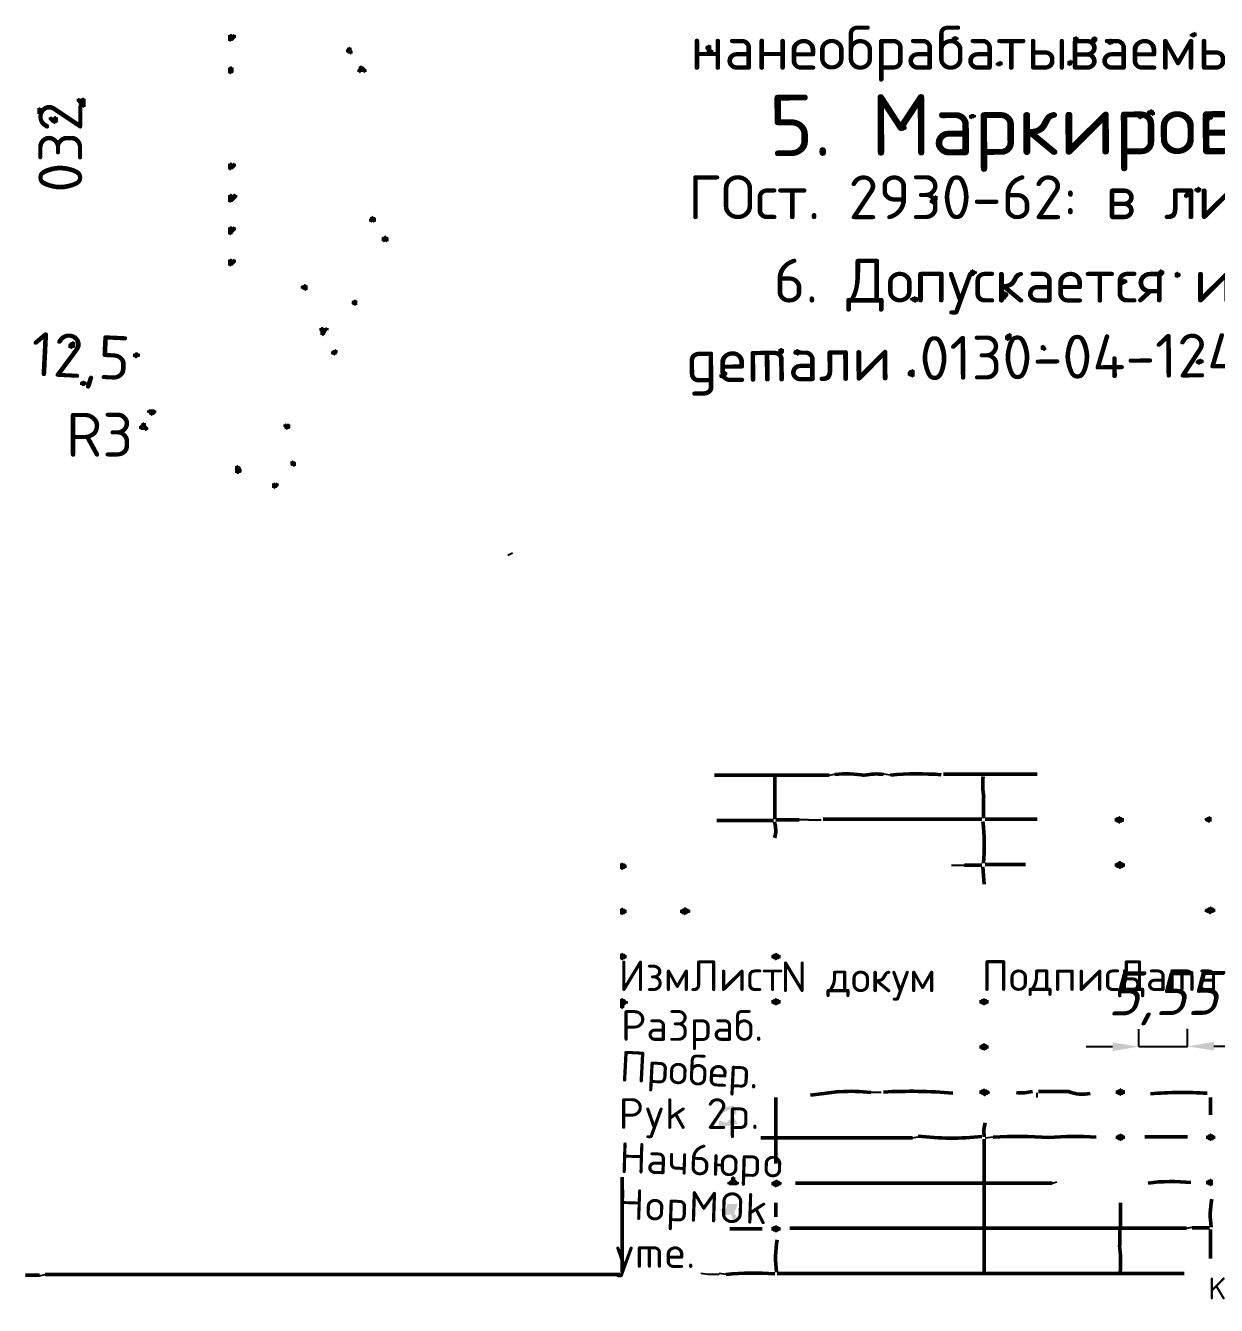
# Model space of a CAD drawing. Header units: millimetres. Extents: x -6 to 427, y -3 to 297.
# Drawn here: x 161.3 to 297.1, y -3.4 to 142.5 of the extents above; entities that cross this region are included whole.
import ezdxf

# ---------------------------------------------------------------- set-up
doc = ezdxf.new("R2010")
doc.units = ezdxf.units.MM
for name, color, linetype, lineweight in [('DIMS', 4, 'Continuous', 25), ('MAIN', 7, 'Continuous', 50), ('TEXT', 7, 'Continuous', 25), ('THIN', 3, 'Continuous', 25)]:
    doc.layers.add(name, color=color, linetype=linetype, lineweight=lineweight)
doc.styles.add('ESKD', font='isocpeur.ttf', dxfattribs={"oblique": 15})
doc.dimstyles.new('ESKD', dxfattribs={"dimtxt": 5, "dimasz": 3, "dimexe": 2, "dimexo": 0, "dimgap": 1, "dimtad": 1, "dimtxsty": 'ESKD', "dimcen": 2.5, "dimclrd": 256, "dimclre": 256, "dimclrt": 256, "dimadec": 0, "dimazin": 3, "dimtfac": 1, "dimtmove": 0, "dimatfit": 3, "dimlwd": 25, "dimlwe": 25})

# ---------------------------------------------------------------- blocks, each defined once
blk = doc.blocks.new('_CLOSEDFILLED')
at = {"color": 0, "linetype": 'BYBLOCK'}
blk.add_solid([(-1, 0.164), (0, 0), (-1, -0.164)], dxfattribs=at)
blk = doc.blocks.new('*D2')
at = {"lineweight": 25}
for p, q in [((288.23, 26.06), (288.21, 28.06)), ((293.78, 26.09), (293.77, 28.09)), ((285.23, 26.04), (282.23, 26.02)), ((288.23, 26.06), (293.78, 26.09)), ((296.78, 26.11), (299.78, 26.13))]:
    blk.add_line(p, q, dxfattribs=at)
at = {"layer": 'Defpoints'}
for p in [(288.23, 26.06), (288.23, 26.06), (293.78, 26.09)]:
    blk.add_point(p, dxfattribs=at)
at = {"layer": 'DIMS', "xscale": 3, "yscale": 3}
for p, rotation in [((288.23, 26.06), 0.36237171259681134), ((293.78, 26.09), 180.36237171259683)]:
    blk.add_blockref('_CLOSEDFILLED', p, dxfattribs=dict(at, rotation=rotation))
at = {"layer": 'DIMS', "insert": (290.97, 31.57), "char_height": 5, "attachment_point": 5, "rotation": 0.3624, "style": 'ESKD'}
blk.add_mtext('5,55', dxfattribs=at)

msp = doc.modelspace()

# ---------------------------------------------------------------- hatches: boundary and pattern name
at = {"layer": 'DIMS'}
h = msp.add_hatch(color=256, dxfattribs=at)
h.dxf.hatch_style = 1
h.paths.add_polyline_path([(294.56, 141.797), (294.428, 141.664), (294.296, 141.664), (294.165, 141.532), (294.033, 141.532), (294.033, 141.268), (294.165, 141.268), (294.296, 141.136), (294.56, 141.136), (294.692, 141.268), (294.824, 141.268), (294.824, 141.664), (294.692, 141.664)])
h = msp.add_hatch(color=256, dxfattribs=at)
h.dxf.hatch_style = 1
h.paths.add_polyline_path([(184.668, 141.532), (184.536, 141.4), (184.405, 141.4), (184.405, 140.74), (184.536, 140.74), (184.668, 140.608), (184.8, 140.74), (184.932, 140.74), (185.327, 141.136), (185.327, 141.4), (185.195, 141.4), (185.064, 141.532), (184.932, 141.4), (184.8, 141.532)])
h = msp.add_hatch(color=256, dxfattribs=at)
h.dxf.hatch_style = 1
h.paths.add_polyline_path([(239.219, 140.344), (239.087, 140.211), (238.955, 140.211), (238.824, 140.079), (238.824, 139.815), (238.955, 139.683), (238.955, 139.287), (239.087, 139.287), (239.219, 139.155), (239.351, 139.287), (239.482, 139.287), (239.614, 139.419), (239.746, 139.419), (239.746, 139.683), (239.614, 139.683), (239.482, 139.815), (239.482, 140.211), (239.351, 140.211)])
h = msp.add_hatch(color=256, dxfattribs=at)
h.dxf.hatch_style = 1
h.paths.add_polyline_path([(267.153, 141.268), (267.021, 141.136), (266.889, 141.136), (266.889, 140.74), (267.021, 140.74), (267.153, 140.608), (267.285, 140.74), (267.416, 140.74), (267.548, 140.872), (267.68, 140.872), (267.68, 141.136), (267.548, 141.136), (267.416, 141.268)])
h = msp.add_hatch(color=256, dxfattribs=at)
h.dxf.hatch_style = 1
h.paths.add_polyline_path([(280.988, 141.268), (280.856, 141.136), (280.725, 141.136), (280.725, 140.872), (280.856, 140.74), (280.856, 140.608), (280.988, 140.608), (281.12, 140.476), (281.252, 140.608), (281.384, 140.608), (281.384, 141.136), (281.252, 141.136), (281.12, 141.268)])
h = msp.add_hatch(color=256, dxfattribs=at)
h.dxf.hatch_style = 1
h.paths.add_polyline_path([(283.096, 141.268), (282.965, 141.136), (282.833, 141.136), (282.833, 141.004), (282.701, 140.872), (282.701, 140.476), (282.833, 140.476), (282.965, 140.344), (283.096, 140.476), (283.228, 140.476), (283.492, 140.74), (283.492, 141.136), (283.36, 141.136), (283.228, 141.268)])
h = msp.add_hatch(color=256, dxfattribs=at)
h.dxf.hatch_style = 1
h.paths.add_polyline_path([(284.941, 141.004), (284.809, 140.872), (284.678, 140.872), (284.678, 140.344), (284.809, 140.344), (284.941, 140.211), (285.073, 140.344), (285.205, 140.344), (285.336, 140.476), (285.336, 140.872), (285.205, 140.872), (285.073, 141.004)])
h = msp.add_hatch(color=256, dxfattribs=at)
h.dxf.hatch_style = 1
h.paths.add_polyline_path([(198.24, 140.079), (198.108, 139.947), (197.976, 139.947), (197.976, 139.815), (197.845, 139.683), (197.845, 139.419), (197.976, 139.419), (198.108, 139.287), (198.24, 139.287), (198.372, 139.155), (198.504, 139.287), (198.635, 139.287), (198.635, 139.551), (198.504, 139.683), (198.504, 139.947), (198.372, 139.947)])
h = msp.add_hatch(color=256, dxfattribs=at)
h.dxf.hatch_style = 1
h.paths.add_polyline_path([(184.668, 137.834), (184.536, 137.702), (184.405, 137.702), (184.405, 137.041), (184.536, 137.041), (184.668, 136.909), (184.8, 137.041), (184.932, 137.041), (185.064, 137.173), (185.064, 137.702), (184.932, 137.702), (184.8, 137.834)])
h = msp.add_hatch(color=256, dxfattribs=at)
h.dxf.hatch_style = 1
h.paths.add_polyline_path([(199.558, 137.966), (199.426, 137.834), (199.294, 137.834), (199.294, 137.57), (199.162, 137.438), (199.162, 137.173), (199.294, 137.173), (199.426, 137.041), (199.558, 137.173), (199.821, 137.173), (199.953, 137.041), (200.085, 137.173), (200.216, 137.173), (200.216, 137.438), (199.821, 137.834), (199.689, 137.834)])
h = msp.add_hatch(color=256, dxfattribs=at)
h.dxf.hatch_style = 1
h.paths.add_polyline_path([(272.424, 138.494), (272.292, 138.362), (272.16, 138.362), (272.028, 138.23), (271.896, 138.23), (271.896, 137.966), (272.028, 137.966), (272.16, 137.834), (272.424, 137.834), (272.555, 137.966), (272.687, 137.966), (272.687, 138.362), (272.555, 138.362)])
h = msp.add_hatch(color=256, dxfattribs=at)
h.dxf.hatch_style = 1
h.paths.add_polyline_path([(280.461, 138.626), (280.329, 138.494), (280.198, 138.494), (280.066, 138.362), (280.066, 137.966), (280.198, 137.966), (280.329, 137.834), (280.461, 137.966), (280.593, 137.966), (280.593, 138.098), (280.725, 138.23), (280.725, 138.494), (280.593, 138.494)])
h = msp.add_hatch(color=256, dxfattribs=at)
h.dxf.hatch_style = 1
h.paths.add_polyline_path([(167.407, 134.268), (167.275, 134.135), (167.144, 134.135), (167.144, 133.871), (167.407, 133.607), (167.407, 133.475), (167.671, 133.211), (167.802, 133.211), (167.934, 133.079), (168.066, 133.211), (168.198, 133.211), (168.198, 134.135), (168.066, 134.135), (167.934, 134.268), (167.802, 134.268), (167.671, 134.135), (167.539, 134.135)])
h = msp.add_hatch(color=256, dxfattribs=at)
h.dxf.hatch_style = 1
h.paths.add_polyline_path([(162.927, 133.211), (162.795, 133.079), (162.664, 133.079), (162.664, 132.418), (162.795, 132.418), (162.927, 132.286), (163.059, 132.286), (163.191, 132.418), (163.322, 132.418), (163.454, 132.55), (163.454, 132.815), (163.191, 133.079), (163.059, 133.079)])
h = msp.add_hatch(color=256, dxfattribs=at)
h.dxf.hatch_style = 1
h.paths.add_polyline_path([(289.553, 132.947), (289.421, 132.815), (289.289, 132.815), (289.158, 132.682), (289.158, 132.418), (289.289, 132.418), (289.421, 132.286), (289.685, 132.286), (289.816, 132.154), (289.948, 132.286), (290.08, 132.286), (290.08, 132.55), (289.948, 132.682), (289.948, 132.815), (289.816, 132.815), (289.685, 132.947)])
h = msp.add_hatch(color=256, dxfattribs=at)
h.dxf.hatch_style = 1
h.paths.add_polyline_path([(164.245, 132.154), (164.113, 132.022), (163.981, 132.022), (163.981, 131.758), (164.376, 131.362), (164.508, 131.362), (164.64, 131.229), (164.772, 131.362), (164.904, 131.362), (165.035, 131.494), (165.035, 132.022), (164.904, 132.022), (164.772, 132.154), (164.64, 132.154), (164.508, 132.022), (164.376, 132.022)])
h = msp.add_hatch(color=256, dxfattribs=at)
h.dxf.hatch_style = 1
h.paths.add_polyline_path([(269.129, 132.418), (268.998, 132.286), (268.866, 132.286), (268.866, 131.89), (268.998, 131.89), (269.129, 131.758), (269.261, 131.89), (269.393, 131.89), (269.525, 132.022), (269.656, 132.022), (269.656, 132.286), (269.525, 132.286), (269.393, 132.418)])
h = msp.add_hatch(color=256, dxfattribs=at)
h.dxf.hatch_style = 1
h.paths.add_polyline_path([(288.367, 132.55), (288.235, 132.418), (288.104, 132.418), (288.104, 131.89), (288.235, 131.89), (288.367, 131.758), (288.499, 131.89), (288.631, 131.89), (288.894, 132.154), (288.894, 132.418), (288.762, 132.418), (288.631, 132.55)])
h = msp.add_hatch(color=256, dxfattribs=at)
h.dxf.hatch_style = 1
h.paths.add_polyline_path([(296.273, 132.418), (296.141, 132.286), (296.009, 132.286), (296.009, 131.758), (296.141, 131.758), (296.273, 131.626), (296.405, 131.758), (296.536, 131.758), (296.668, 131.89), (296.668, 132.286), (296.536, 132.286), (296.405, 132.418)])
h = msp.add_hatch(color=256, dxfattribs=at)
h.dxf.hatch_style = 1
h.paths.add_polyline_path([(261.355, 131.229), (261.224, 131.097), (261.092, 131.097), (261.092, 130.569), (261.224, 130.569), (261.355, 130.437), (261.487, 130.569), (261.619, 130.569), (261.751, 130.701), (261.751, 130.965), (261.619, 131.097), (261.487, 131.097)])
h = msp.add_hatch(color=256, dxfattribs=at)
h.dxf.hatch_style = 1
h.paths.add_polyline_path([(184.668, 126.871), (184.536, 126.738), (184.405, 126.738), (184.405, 126.078), (184.536, 126.078), (184.668, 125.946), (184.8, 126.078), (184.932, 126.078), (185.327, 126.474), (185.327, 126.738), (185.195, 126.738), (185.064, 126.871), (184.932, 126.738), (184.8, 126.871)])
h = msp.add_hatch(color=256, dxfattribs=at)
h.dxf.hatch_style = 1
h.paths.add_polyline_path([(294.955, 124.097), (294.824, 123.965), (294.692, 123.965), (294.56, 123.833), (294.56, 123.568), (294.692, 123.568), (294.824, 123.436), (295.087, 123.436), (295.219, 123.568), (295.351, 123.568), (295.351, 123.965), (295.219, 123.965), (295.087, 124.097)])
h = msp.add_hatch(color=256, dxfattribs=at)
h.dxf.hatch_style = 1
h.paths.add_polyline_path([(184.668, 123.304), (184.536, 123.172), (184.405, 123.172), (184.405, 122.38), (184.536, 122.38), (184.668, 122.247), (184.8, 122.38), (184.932, 122.38), (185.459, 122.908), (185.459, 123.172), (185.327, 123.172), (185.195, 123.304), (185.064, 123.304), (184.932, 123.172), (184.8, 123.304)])
h = msp.add_hatch(color=256, dxfattribs=at)
h.dxf.hatch_style = 1
h.paths.add_polyline_path([(265.045, 123.172), (264.913, 123.04), (264.781, 123.04), (264.649, 122.908), (264.649, 122.776), (264.518, 122.644), (264.386, 122.644), (264.386, 122.247), (264.518, 122.247), (264.649, 122.115), (264.913, 122.115), (265.045, 122.247), (265.176, 122.247), (265.176, 122.512), (265.308, 122.644), (265.308, 123.04), (265.176, 123.04)])
h = msp.add_hatch(color=256, dxfattribs=at)
h.dxf.hatch_style = 1
h.paths.add_polyline_path([(293.769, 123.7), (293.638, 123.568), (293.506, 123.568), (293.506, 123.304), (293.374, 123.172), (293.374, 122.908), (293.506, 122.908), (293.638, 122.776), (293.769, 122.908), (293.901, 122.908), (294.165, 123.172), (294.165, 123.568), (294.033, 123.568), (293.901, 123.7)])
h = msp.add_hatch(color=256, dxfattribs=at)
h.dxf.hatch_style = 1
h.paths.add_polyline_path([(200.875, 120.795), (200.744, 120.662), (200.612, 120.662), (200.612, 120.53), (200.48, 120.398), (200.48, 120.134), (200.612, 120.134), (200.744, 120.002), (200.875, 120.134), (201.007, 120.002), (201.139, 120.134), (201.271, 120.134), (201.271, 120.53), (201.139, 120.662), (201.007, 120.662)])
h = msp.add_hatch(color=256, dxfattribs=at)
h.dxf.hatch_style = 1
h.paths.add_polyline_path([(184.668, 119.606), (184.536, 119.474), (184.405, 119.474), (184.405, 118.681), (184.536, 118.681), (184.668, 118.549), (184.8, 118.681), (184.932, 118.681), (184.932, 118.813), (185.327, 119.209), (185.327, 119.474), (185.195, 119.474), (185.064, 119.606), (184.932, 119.474), (184.8, 119.606)])
h = msp.add_hatch(color=256, dxfattribs=at)
h.dxf.hatch_style = 1
h.paths.add_polyline_path([(202.325, 118.549), (202.193, 118.417), (202.061, 118.417), (201.929, 118.285), (201.929, 117.889), (202.061, 117.889), (202.193, 117.757), (202.325, 117.889), (202.456, 117.757), (202.588, 117.889), (202.72, 117.889), (202.72, 118.285), (202.588, 118.417), (202.456, 118.417)])
h = msp.add_hatch(color=256, dxfattribs=at)
h.dxf.hatch_style = 1
h.paths.add_polyline_path([(184.668, 115.907), (184.536, 115.775), (184.405, 115.775), (184.405, 115.115), (184.536, 115.115), (184.668, 114.983), (184.8, 115.115), (184.932, 115.115), (185.327, 115.511), (185.327, 115.775), (185.195, 115.775), (185.064, 115.907), (184.932, 115.775), (184.8, 115.907)])
h = msp.add_hatch(color=256, dxfattribs=at)
h.dxf.hatch_style = 1
h.paths.add_polyline_path([(269.261, 114.718), (269.129, 114.586), (268.998, 114.586), (268.998, 114.454), (268.866, 114.322), (268.866, 113.926), (268.998, 113.926), (269.129, 113.794), (269.261, 113.926), (269.393, 113.926), (269.656, 114.19), (269.788, 114.19), (269.788, 114.454), (269.656, 114.454), (269.525, 114.586), (269.393, 114.586)])
h = msp.add_hatch(color=256, dxfattribs=at)
h.dxf.hatch_style = 1
h.paths.add_polyline_path([(290.739, 114.718), (290.607, 114.586), (290.475, 114.586), (290.475, 114.454), (290.344, 114.322), (290.344, 113.926), (290.475, 113.926), (290.607, 113.794), (290.739, 113.926), (290.871, 113.926), (291.134, 114.19), (291.134, 114.454), (291.002, 114.586), (290.871, 114.586)])
h = msp.add_hatch(color=256, dxfattribs=at)
h.dxf.hatch_style = 1
h.paths.add_polyline_path([(292.584, 114.454), (292.452, 114.322), (292.32, 114.322), (292.32, 113.794), (292.452, 113.794), (292.584, 113.662), (292.715, 113.794), (292.847, 113.794), (292.979, 113.926), (292.979, 114.19), (292.847, 114.322), (292.715, 114.322)])
h = msp.add_hatch(color=256, dxfattribs=at)
h.dxf.hatch_style = 1
h.paths.add_polyline_path([(193.101, 113.001), (192.969, 112.869), (192.838, 112.869), (192.706, 112.737), (192.706, 112.473), (192.838, 112.473), (192.969, 112.341), (193.101, 112.341), (193.233, 112.209), (193.365, 112.341), (193.496, 112.341), (193.496, 112.869), (193.365, 112.869), (193.233, 113.001)])
h = msp.add_hatch(color=256, dxfattribs=at)
h.dxf.hatch_style = 1
h.paths.add_polyline_path([(286.522, 113.662), (286.391, 113.53), (286.259, 113.53), (286.259, 113.398), (286.127, 113.266), (286.127, 113.001), (286.259, 113.001), (286.391, 112.869), (286.522, 113.001), (286.654, 113.001), (286.786, 113.133), (286.918, 113.133), (286.918, 113.398), (286.786, 113.53), (286.654, 113.53)])
h = msp.add_hatch(color=256, dxfattribs=at)
h.dxf.hatch_style = 1
h.paths.add_polyline_path([(198.899, 111.284), (198.767, 111.152), (198.635, 111.152), (198.504, 111.02), (198.504, 110.756), (198.635, 110.624), (198.767, 110.624), (198.899, 110.492), (199.031, 110.624), (199.162, 110.624), (199.162, 111.152), (199.031, 111.152)])
h = msp.add_hatch(color=256, dxfattribs=at)
h.dxf.hatch_style = 1
h.paths.add_polyline_path([(262.673, 111.68), (262.541, 111.548), (262.409, 111.548), (262.278, 111.416), (262.146, 111.416), (262.146, 111.152), (262.278, 111.152), (262.409, 111.02), (262.541, 111.02), (262.673, 110.888), (262.805, 110.888), (262.936, 111.02), (263.068, 111.02), (263.068, 111.416), (262.936, 111.548), (262.805, 111.548)])
h = msp.add_hatch(color=256, dxfattribs=at)
h.dxf.hatch_style = 1
h.paths.add_polyline_path([(272.951, 112.209), (272.819, 112.077), (272.687, 112.077), (272.687, 111.945), (272.424, 111.68), (272.292, 111.68), (272.292, 111.416), (272.424, 111.416), (272.555, 111.284), (272.687, 111.284), (272.819, 111.152), (272.951, 111.284), (273.082, 111.284), (273.082, 111.416), (273.346, 111.68), (273.346, 111.945), (273.214, 112.077), (273.082, 112.077)])
h = msp.add_hatch(color=256, dxfattribs=at)
h.dxf.hatch_style = 1
h.paths.add_polyline_path([(195.078, 108.114), (194.946, 107.982), (194.814, 107.982), (194.814, 107.718), (194.946, 107.586), (194.946, 107.189), (195.078, 107.189), (195.209, 107.057), (195.341, 107.189), (195.473, 107.189), (195.473, 107.322), (195.605, 107.454), (195.605, 107.586), (195.736, 107.718), (195.868, 107.718), (195.868, 107.982), (195.736, 107.982), (195.605, 108.114), (195.473, 107.982), (195.341, 107.982), (195.209, 108.114)])
h = msp.add_hatch(color=256, dxfattribs=at)
h.dxf.hatch_style = 1
h.paths.add_polyline_path([(166.748, 106.529), (166.616, 106.397), (166.485, 106.397), (166.221, 106.133), (166.221, 105.736), (166.353, 105.736), (166.485, 105.604), (166.616, 105.604), (166.748, 105.736), (166.88, 105.736), (167.012, 105.869), (167.012, 106.397), (166.88, 106.397)])
h = msp.add_hatch(color=256, dxfattribs=at)
h.dxf.hatch_style = 1
h.paths.add_polyline_path([(273.478, 107.454), (273.346, 107.322), (273.214, 107.322), (272.951, 107.057), (272.951, 106.661), (273.082, 106.661), (273.214, 106.529), (273.346, 106.529), (273.478, 106.661), (273.609, 106.661), (273.741, 106.793), (273.741, 107.322), (273.609, 107.322)])
h = msp.add_hatch(color=256, dxfattribs=at)
h.dxf.hatch_style = 1
h.paths.add_polyline_path([(173.864, 105.208), (173.732, 105.076), (173.6, 105.076), (173.6, 104.68), (173.732, 104.68), (173.864, 104.548), (173.995, 104.548), (174.127, 104.68), (174.259, 104.68), (174.391, 104.812), (174.391, 105.076), (174.259, 105.076), (174.127, 105.208)])
h = msp.add_hatch(color=256, dxfattribs=at)
h.dxf.hatch_style = 1
h.paths.add_polyline_path([(196.659, 105.604), (196.527, 105.472), (196.395, 105.472), (196.264, 105.34), (196.132, 105.34), (196.132, 105.076), (196.264, 104.944), (196.395, 104.944), (196.527, 104.812), (196.659, 104.944), (196.791, 104.944), (196.791, 105.076), (196.922, 105.208), (196.922, 105.472), (196.791, 105.472)])
h = msp.add_hatch(color=256, dxfattribs=at)
h.dxf.hatch_style = 1
h.paths.add_polyline_path([(247.388, 105.736), (247.256, 105.604), (247.125, 105.604), (247.125, 105.34), (246.993, 105.208), (246.993, 104.944), (247.125, 104.944), (247.256, 104.812), (247.388, 104.944), (247.52, 104.944), (247.784, 105.208), (247.784, 105.604), (247.652, 105.604), (247.52, 105.736)])
h = msp.add_hatch(color=256, dxfattribs=at)
h.dxf.hatch_style = 1
h.paths.add_polyline_path([(249.233, 105.604), (249.101, 105.472), (248.969, 105.472), (248.969, 105.208), (249.101, 105.076), (249.101, 104.944), (249.233, 104.944), (249.365, 104.812), (249.496, 104.944), (249.628, 104.944), (249.76, 105.076), (249.76, 105.34), (249.628, 105.472), (249.496, 105.472), (249.365, 105.604)])
h = msp.add_hatch(color=256, dxfattribs=at)
h.dxf.hatch_style = 1
h.paths.add_polyline_path([(277.299, 106.133), (277.167, 106.001), (277.035, 106.001), (277.035, 105.604), (277.167, 105.472), (277.299, 105.472), (277.431, 105.34), (277.562, 105.472), (277.694, 105.472), (277.694, 105.736), (277.562, 105.869), (277.562, 106.001), (277.431, 106.001)])
h = msp.add_hatch(color=256, dxfattribs=at)
h.dxf.hatch_style = 1
h.paths.add_polyline_path([(295.219, 104.548), (295.087, 104.416), (294.955, 104.416), (294.824, 104.284), (294.692, 104.284), (294.692, 104.019), (294.824, 103.887), (294.955, 103.887), (295.087, 103.755), (295.219, 103.887), (295.351, 103.887), (295.482, 104.019), (295.614, 104.019), (295.614, 104.284), (295.482, 104.416), (295.351, 104.416)])
h = msp.add_hatch(color=256, dxfattribs=at)
h.dxf.hatch_style = 1
h.paths.add_polyline_path([(241.064, 103.095), (240.932, 102.963), (240.8, 102.963), (240.536, 102.698), (240.405, 102.698), (240.405, 102.434), (240.536, 102.302), (240.668, 102.302), (240.8, 102.17), (240.932, 102.17), (241.064, 102.302), (241.195, 102.302), (241.195, 102.566), (241.327, 102.698), (241.327, 102.963), (241.195, 102.963)])
h = msp.add_hatch(color=256, dxfattribs=at)
h.dxf.hatch_style = 1
h.paths.add_polyline_path([(262.409, 103.359), (262.278, 103.227), (262.146, 103.227), (261.882, 102.963), (261.882, 102.566), (262.014, 102.566), (262.146, 102.434), (262.278, 102.434), (262.409, 102.302), (262.541, 102.434), (262.673, 102.434), (262.673, 103.227), (262.541, 103.227)])
h = msp.add_hatch(color=256, dxfattribs=at)
h.dxf.hatch_style = 1
h.paths.add_polyline_path([(167.934, 102.038), (167.802, 101.906), (167.671, 101.906), (167.539, 101.774), (167.539, 101.51), (167.671, 101.51), (167.802, 101.378), (168.066, 101.378), (168.198, 101.51), (168.329, 101.51), (168.329, 101.774), (168.198, 101.906), (168.066, 101.906)])
h = msp.add_hatch(color=256, dxfattribs=at)
h.dxf.hatch_style = 1
h.paths.add_polyline_path([(175.445, 98.736), (175.313, 98.604), (175.181, 98.604), (175.181, 98.34), (175.313, 98.34), (175.445, 98.207), (175.445, 98.075), (175.576, 98.075), (175.708, 97.943), (175.84, 98.075), (175.972, 98.075), (176.235, 98.34), (176.235, 98.604), (176.104, 98.604), (175.972, 98.736)])
h = msp.add_hatch(color=256, dxfattribs=at)
h.dxf.hatch_style = 1
h.paths.add_polyline_path([(174.786, 97.283), (174.654, 97.151), (174.522, 97.151), (174.522, 97.019), (174.259, 96.755), (174.259, 96.49), (174.391, 96.49), (174.522, 96.358), (174.918, 96.358), (175.049, 96.226), (175.181, 96.358), (175.313, 96.358), (175.313, 96.622), (175.049, 96.887), (175.049, 97.151), (174.918, 97.151)])
h = msp.add_hatch(color=256, dxfattribs=at)
h.dxf.hatch_style = 1
h.paths.add_polyline_path([(190.993, 97.151), (190.861, 97.019), (190.729, 97.019), (190.729, 96.755), (190.861, 96.622), (190.861, 96.49), (190.993, 96.49), (191.125, 96.358), (191.256, 96.49), (191.388, 96.49), (191.52, 96.622), (191.52, 97.019), (191.388, 97.019), (191.256, 97.151), (191.125, 97.019)])
h = msp.add_hatch(color=256, dxfattribs=at)
h.dxf.hatch_style = 1
h.paths.add_polyline_path([(185.459, 92.396), (185.327, 92.264), (185.195, 92.264), (185.195, 91.471), (185.327, 91.471), (185.459, 91.339), (185.591, 91.339), (185.722, 91.471), (185.854, 91.471), (185.986, 91.603), (185.986, 91.867), (185.854, 91.999), (185.854, 92.131), (185.722, 92.264), (185.591, 92.264)])
h = msp.add_hatch(color=256, dxfattribs=at)
h.dxf.hatch_style = 1
h.paths.add_polyline_path([(191.784, 92.924), (191.652, 92.792), (191.52, 92.792), (191.52, 92.396), (191.652, 92.264), (191.784, 92.264), (191.915, 92.131), (192.047, 92.264), (192.179, 92.264), (192.179, 92.66), (192.047, 92.792), (191.915, 92.792)])
h = msp.add_hatch(color=256, dxfattribs=at)
h.dxf.hatch_style = 1
h.paths.add_polyline_path([(189.675, 90.414), (189.544, 90.282), (189.412, 90.282), (189.412, 89.754), (189.544, 89.754), (189.675, 89.622), (189.807, 89.754), (189.939, 89.754), (190.202, 90.018), (190.202, 90.282), (190.071, 90.282), (189.939, 90.414), (189.807, 90.282)])
h = msp.add_hatch(color=256, dxfattribs=at)
h.dxf.hatch_style = 1
h.paths.add_polyline_path([(285.995, 52.373), (285.864, 52.241), (285.732, 52.241), (285.6, 52.109), (285.468, 52.109), (285.468, 51.712), (285.6, 51.712), (285.732, 51.58), (285.864, 51.58), (285.995, 51.448), (286.127, 51.58), (286.259, 51.58), (286.391, 51.712), (286.522, 51.712), (286.522, 52.109), (286.391, 52.109), (286.259, 52.241), (286.127, 52.241)])
h = msp.add_hatch(color=256, dxfattribs=at)
h.dxf.hatch_style = 1
h.paths.add_polyline_path([(296.273, 52.373), (296.141, 52.241), (296.009, 52.241), (295.878, 52.109), (295.746, 52.109), (295.746, 51.845), (295.878, 51.712), (296.009, 51.712), (296.141, 51.58), (296.273, 51.58), (296.405, 51.712), (296.536, 51.712), (296.536, 52.241), (296.405, 52.241)])
h = msp.add_hatch(color=256, dxfattribs=at)
h.dxf.hatch_style = 1
h.paths.add_polyline_path([(229.336, 47.089), (229.205, 46.957), (229.073, 46.957), (229.073, 46.297), (229.205, 46.297), (229.336, 46.165), (229.468, 46.297), (229.6, 46.297), (229.732, 46.429), (229.864, 46.429), (229.864, 46.825), (229.732, 46.825), (229.6, 46.957), (229.468, 46.957)])
h = msp.add_hatch(color=256, dxfattribs=at)
h.dxf.hatch_style = 1
h.paths.add_polyline_path([(285.995, 47.221), (285.864, 47.089), (285.732, 47.089), (285.6, 46.957), (285.468, 46.957), (285.468, 46.561), (285.6, 46.561), (285.732, 46.429), (285.864, 46.429), (285.995, 46.297), (286.127, 46.297), (286.259, 46.429), (286.391, 46.429), (286.522, 46.561), (286.654, 46.561), (286.654, 46.957), (286.522, 46.957), (286.391, 47.089), (286.259, 47.089), (286.127, 47.221)])
h = msp.add_hatch(color=256, dxfattribs=at)
h.dxf.hatch_style = 1
h.paths.add_polyline_path([(229.336, 41.938), (229.205, 41.806), (229.073, 41.806), (229.073, 41.145), (229.205, 41.145), (229.336, 41.013), (229.468, 41.145), (229.6, 41.145), (229.732, 41.278), (229.864, 41.278), (229.864, 41.674), (229.732, 41.674), (229.6, 41.806), (229.468, 41.806)])
h = msp.add_hatch(color=256, dxfattribs=at)
h.dxf.hatch_style = 1
h.paths.add_polyline_path([(236.452, 41.938), (236.32, 41.806), (236.188, 41.806), (236.056, 41.674), (235.925, 41.674), (235.925, 41.278), (236.056, 41.278), (236.188, 41.145), (236.32, 41.145), (236.452, 41.013), (236.584, 41.145), (236.715, 41.145), (236.847, 41.278), (236.979, 41.278), (237.111, 41.41), (237.111, 41.674), (236.979, 41.674), (236.847, 41.806), (236.715, 41.806), (236.584, 41.938)])
h = msp.add_hatch(color=256, dxfattribs=at)
h.dxf.hatch_style = 1
h.paths.add_polyline_path([(296.405, 42.07), (296.273, 41.938), (296.141, 41.938), (296.009, 41.806), (295.878, 41.806), (295.746, 41.674), (295.746, 41.41), (295.878, 41.41), (296.009, 41.278), (296.141, 41.278), (296.273, 41.145), (296.405, 41.145), (296.536, 41.278), (296.668, 41.278), (296.8, 41.41), (296.932, 41.41), (296.932, 41.806), (296.8, 41.806), (296.668, 41.938), (296.536, 41.938)])
h = msp.add_hatch(color=256, dxfattribs=at)
h.dxf.hatch_style = 1
h.paths.add_polyline_path([(229.336, 36.787), (229.205, 36.654), (229.073, 36.654), (229.073, 35.994), (229.205, 35.994), (229.336, 35.862), (229.468, 35.994), (229.6, 35.994), (229.732, 36.126), (229.864, 36.126), (229.864, 36.522), (229.732, 36.522), (229.6, 36.654), (229.468, 36.654)])
h = msp.add_hatch(color=256, dxfattribs=at)
h.dxf.hatch_style = 1
h.paths.add_polyline_path([(246.861, 36.787), (246.729, 36.654), (246.598, 36.654), (246.466, 36.522), (246.334, 36.522), (246.334, 36.126), (246.466, 36.126), (246.598, 35.994), (246.729, 35.994), (246.861, 35.862), (246.993, 35.994), (247.125, 35.994), (247.256, 36.126), (247.388, 36.126), (247.388, 36.522), (247.256, 36.522), (247.125, 36.654), (246.993, 36.654)])
h = msp.add_hatch(color=256, dxfattribs=at)
h.dxf.hatch_style = 1
h.paths.add_polyline_path([(229.336, 31.635), (229.205, 31.503), (229.073, 31.503), (229.073, 30.446), (229.205, 30.446), (229.336, 30.314), (229.468, 30.446), (229.6, 30.446), (229.6, 30.71), (229.864, 30.975), (229.995, 30.975), (229.995, 31.239), (229.864, 31.239), (229.6, 31.503), (229.468, 31.503)])
h = msp.add_hatch(color=256, dxfattribs=at)
h.dxf.hatch_style = 1
h.paths.add_polyline_path([(246.861, 31.635), (246.729, 31.503), (246.598, 31.503), (246.466, 31.371), (246.334, 31.371), (246.334, 30.975), (246.466, 30.975), (246.598, 30.843), (246.729, 30.843), (246.861, 30.71), (246.993, 30.843), (247.125, 30.843), (247.256, 30.975), (247.388, 30.975), (247.388, 31.371), (247.256, 31.371), (247.125, 31.503), (246.993, 31.503)])
h = msp.add_hatch(color=256, dxfattribs=at)
h.dxf.hatch_style = 1
h.paths.add_polyline_path([(270.579, 31.635), (270.447, 31.503), (270.315, 31.503), (270.184, 31.371), (270.052, 31.371), (270.052, 30.975), (270.184, 30.975), (270.315, 30.843), (270.447, 30.843), (270.579, 30.71), (270.711, 30.843), (270.842, 30.843), (270.974, 30.975), (271.106, 30.975), (271.106, 31.371), (270.974, 31.371), (270.842, 31.503), (270.711, 31.503)])
h = msp.add_hatch(color=256, dxfattribs=at)
h.dxf.hatch_style = 1
h.paths.add_polyline_path([(270.579, 26.484), (270.447, 26.352), (270.315, 26.352), (270.184, 26.219), (270.052, 26.219), (270.052, 25.823), (270.184, 25.823), (270.315, 25.691), (270.447, 25.691), (270.579, 25.559), (270.711, 25.691), (270.842, 25.691), (270.974, 25.823), (271.106, 25.823), (271.106, 26.219), (270.974, 26.219), (270.842, 26.352), (270.711, 26.352)])
h = msp.add_hatch(color=256, dxfattribs=at)
h.dxf.hatch_style = 1
h.paths.add_polyline_path([(270.579, 21.332), (270.447, 21.2), (270.315, 21.2), (270.184, 21.068), (270.052, 21.068), (270.052, 20.672), (270.184, 20.672), (270.315, 20.54), (270.447, 20.54), (270.579, 20.408), (270.711, 20.408), (270.842, 20.54), (270.974, 20.54), (271.106, 20.672), (271.238, 20.672), (271.238, 20.936), (271.106, 21.068), (270.974, 21.068), (270.842, 21.2), (270.711, 21.2)])
h = msp.add_hatch(color=256, dxfattribs=at)
h.dxf.hatch_style = 1
h.paths.add_polyline_path([(286.127, 21.332), (285.995, 21.2), (285.864, 21.2), (285.732, 21.068), (285.6, 21.068), (285.6, 20.672), (285.732, 20.672), (285.864, 20.54), (285.995, 20.54), (286.127, 20.408), (286.259, 20.54), (286.391, 20.54), (286.522, 20.672), (286.654, 20.672), (286.654, 21.068), (286.522, 21.068), (286.391, 21.2), (286.259, 21.2)])
h = msp.add_hatch(color=256, dxfattribs=at)
h.dxf.hatch_style = 1
h.paths.add_polyline_path([(242.118, 19.351), (240.8, 19.087), (240.668, 18.426), (241.722, 18.955), (242.118, 18.294), (241.195, 17.37), (240.405, 17.634), (240.273, 16.841), (242.513, 17.237), (241.986, 18.162), (242.381, 18.426)])
h = msp.add_hatch(color=256, dxfattribs=at)
h.dxf.hatch_style = 1
h.paths.add_polyline_path([(286.127, 16.181), (285.995, 16.049), (285.864, 16.049), (285.732, 15.917), (285.6, 15.917), (285.6, 15.52), (285.732, 15.52), (285.864, 15.388), (285.995, 15.388), (286.127, 15.256), (286.259, 15.388), (286.391, 15.388), (286.522, 15.52), (286.654, 15.52), (286.654, 15.917), (286.522, 15.917), (286.391, 16.049), (286.259, 16.049)])
h = msp.add_hatch(color=256, dxfattribs=at)
h.dxf.hatch_style = 1
h.paths.add_polyline_path([(296.405, 16.181), (296.273, 16.049), (296.141, 16.049), (296.009, 15.917), (295.878, 15.917), (295.878, 15.52), (296.009, 15.52), (296.141, 15.388), (296.273, 15.388), (296.405, 15.256), (296.536, 15.388), (296.668, 15.388), (296.8, 15.52), (296.932, 15.52), (296.932, 15.917), (296.8, 15.917), (296.668, 16.049), (296.536, 16.049)])
h = msp.add_hatch(color=256, dxfattribs=at)
h.dxf.hatch_style = 1
h.paths.add_polyline_path([(241.986, 11.294), (241.854, 11.161), (241.722, 11.161), (241.722, 10.897), (241.459, 10.633), (241.327, 10.633), (241.327, 10.369), (241.459, 10.369), (241.591, 10.237), (242.381, 10.237), (242.513, 10.369), (242.645, 10.369), (242.645, 10.633), (242.513, 10.633), (242.249, 10.897), (242.249, 11.161), (242.118, 11.161)])
h = msp.add_hatch(color=256, dxfattribs=at)
h.dxf.hatch_style = 1
h.paths.add_polyline_path([(246.861, 10.897), (246.729, 10.765), (246.598, 10.765), (246.466, 10.633), (246.334, 10.633), (246.334, 10.237), (246.466, 10.237), (246.598, 10.105), (246.729, 10.105), (246.861, 9.973), (246.993, 10.105), (247.125, 10.105), (247.256, 10.237), (247.388, 10.237), (247.52, 10.369), (247.52, 10.633), (247.388, 10.633), (247.256, 10.765), (247.125, 10.765), (246.993, 10.897)])
h = msp.add_hatch(color=256, dxfattribs=at)
h.dxf.hatch_style = 1
h.paths.add_polyline_path([(296.405, 11.029), (296.273, 10.897), (296.141, 10.897), (296.009, 10.765), (295.878, 10.765), (295.878, 10.369), (296.009, 10.369), (296.141, 10.237), (296.273, 10.237), (296.405, 10.105), (296.536, 10.237), (296.668, 10.237), (296.668, 10.897), (296.536, 10.897)])
h = msp.add_hatch(color=256, dxfattribs=at)
h.dxf.hatch_style = 1
h.paths.add_polyline_path([(240.405, 7.595), (241.064, 6.803), (241.722, 6.935), (241.986, 6.274), (242.645, 6.274), (242.118, 7.067), (242.513, 8.123), (241.327, 8.123), (241.064, 7.331)])
h = msp.add_hatch(color=256, dxfattribs=at)
h.dxf.hatch_style = 1
h.paths.add_polyline_path([(246.861, 5.746), (246.729, 5.614), (246.598, 5.614), (246.466, 5.482), (246.334, 5.482), (246.334, 5.085), (246.466, 5.085), (246.598, 4.953), (246.729, 4.953), (246.861, 4.821), (246.993, 4.953), (247.125, 4.953), (247.256, 5.085), (247.388, 5.085), (247.388, 5.482), (247.256, 5.482), (247.125, 5.614), (246.993, 5.614)])

# ---------------------------------------------------------------- linework, layer by layer
at = {"layer": 'MAIN'}
for p, q in [((239.878, 56.996), (252.922, 56.996)), ((265.967, 57.128), (276.64, 57.128)), ((246.729, 51.977), (246.729, 56.864)), ((270.513, 52.107), (270.513, 54.488)), ((240.141, 51.845), (246.598, 51.845)), ((246.86, 51.911), (249.498, 51.911)), ((252.264, 51.977), (270.315, 51.977)), ((270.711, 51.977), (276.64, 51.977)), ((270.317, 46.759), (268.337, 46.759)), ((270.711, 46.825), (275.322, 46.825)), ((270.605, 44.58), (270.447, 46.561)), ((250.814, 20.54), (254.108, 20.936)), ((276.772, 20.936), (280.198, 20.936)), ((246.861, 12.746), (246.861, 20.276)), ((296.405, 18.294), (296.405, 20.276)), ((245.148, 15.652), (262.409, 15.652)), ((270.579, 0.33), (270.579, 15.52)), ((288.894, 15.785), (293.769, 15.785)), ((229.336, 0.33), (229.336, 11.161)), ((249.101, 10.501), (278.353, 10.501)), ((246.861, 6.67), (246.861, 8.256)), ((286.127, 5.482), (286.127, 8.256)), ((241.589, 5.284), (245.281, 5.284)), ((248.442, 5.35), (293.638, 5.35)), ((286.074, 3.367), (286.074, 5.219)), ((296.275, 5.416), (294.294, 5.416)), ((296.405, 1.915), (296.405, 5.217)), ((162.93, 0), (161.343, 0)), ((163.586, 0.066), (229.073, 0.066)), ((246.993, 0.198), (293.374, 0.198))]:
    msp.add_line(p, q, dxfattribs=at)
for centre, radius, start, end in [((254.865, 44.1), 13.052, 80.5714, 95.62976), ((258.371, 50.782), 6.364, 83.30676, 102.37473), ((263.086, 22.749), 34.414, 85.64575, 95.30489), ((277.717, 55.945), 7.289, 172.79955, 191.55164), ((244.065, 50.759), 2.777, 341.41977, 19.69315), ((248.643, 49.059), 21.971, 354.5283, 6.93977), ((255.597, 6.411), 14.552, 81.82064, 95.85302), ((262.163, -34.041), 55.005, 84.93782, 93.17288), ((274.873, 26.076), 5.286, 263.4566, 283.56467), ((281.796, 24.926), 4.29, 248.16188, 282.00732), ((293.179, -18.026), 38.865, 85.82826, 95.35318), ((273.655, 16.359), 3.098, 161.05172, 190.57389), ((266.96, 48.689), 33.062, 263.25439, 275.82189), ((274.504, -29.241), 45.058, 85.60412, 93.64916), ((280.886, -20.149), 35.963, 86.0618, 94.67303), ((291.935, -10.125), 20.801, 83.86822, 97.30788), ((306.005, 6.856), 9.636, 169.25984, 188.14589), ((259.472, 1.97), 12.649, 170.63073, 187.40743), ((273.66, 1.545), 12.489, 354.43322, 8.38839), ((244.244, -31.395), 31.627, 85.50199, 95.53509)]:
    msp.add_arc(centre, radius, start, end, dxfattribs=at)
at = {"layer": 'THIN'}
for p, q in [((216.292, 82.093), (216.819, 82.357)), ((252.922, 56.996), (253.581, 57.128)), ((259.906, 56.996), (259.115, 57.128)), ((250.555, 51.911), (249.492, 51.911)), ((250.548, 51.911), (252.003, 51.911)), ((266.886, 46.759), (268.342, 46.759)), ((257.662, 20.87), (258.855, 20.87)), ((276.64, 20.276), (276.64, 20.804)), ((262.409, 15.652), (263.068, 15.785)), ((270.711, 15.652), (271.633, 15.785)), ((278.353, 10.501), (278.88, 10.633)), ((293.638, 5.35), (294.296, 5.482)), ((162.927, -0.066), (163.586, 0.066)), ((239.087, 0.066), (238.296, 0.172)), ((239.084, 0.132), (240.408, 0.132)), ((241.195, 0.066), (240.405, 0.198))]:
    msp.add_line(p, q, dxfattribs=at)

# ---------------------------------------------------------------- texts
at = {"layer": 'TEXT', "style": 'ESKD'}
for s, height, p in [('нанеобрабатываемых поверхностях', 5, (237.111, 137.447)), ('ГОст. 2930-62: в литье. выпуклость букв 1,5мм.', 5, (236.847, 120.408)), ('6. Допускается использовать отливку', 5, (246.598, 110.898)), ('R3', 5, (165.958, 93.33)), ('ИзмЛист', 3.5, (228.941, 32.395)), ('N докум', 3.5, (247.388, 32.263)), ('Подпись', 3.5, (270.315, 32.395)), ('Дama', 3.5, (285.864, 32.395)), ('Ра3paб.', 3.5, (229.205, 26.715)), ('Pyk 2p.', 3.5, (228.941, 16.676)), ('yme.', 3.5, (228.414, 0.826)), ('Kорuровaт', 2.5, (296.141, -2.769))]:
    msp.add_text(s, height=height, dxfattribs=at).set_placement(p)
for s, height, rotation, p in [('5. Маркировать шрифтом ПО-12', 7, 0.24651, (246.071, 127.597)), ('032', 5, 90, (167.799, 123.436)), ('12,5', 5, -2.777, (161.889, 102.579)), ('gеmали 0130-04-124.', 5, 0.57054, (236.584, 101.784)), ('Пробер.', 3.5, -2.96819, (229.006, 22.093)), ('Haч6юpo', 3.5, -1.68882, (229.003, 11.658)), ('HopMOk', 3.5, -1.91383, (228.74, 6.375))]:
    msp.add_text(s, height=height, rotation=rotation, dxfattribs=at).set_placement(p)

# ---------------------------------------------------------------- dimensions: what is measured, and where the dimension line sits
at = {"layer": 'DIMS'}
dim = msp.add_linear_dim(base=(288.226, 26.056), p1=(288.226, 26.056), p2=(293.778, 26.091), angle=0.36237, dimstyle='ESKD', override={"dimlfac": 1, "dimtix": 0, "dimtofl": 1}, dxfattribs=at)
dim.commit()
dim.dimension.update_dxf_attribs({"geometry": '*D2', "text_midpoint": (290.967, 31.573)})

doc.saveas('drawing.dxf')
